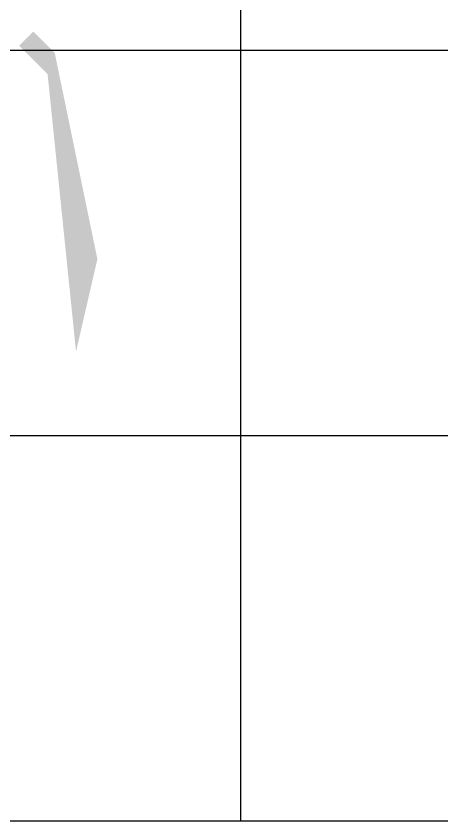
# Model space of a CAD drawing. Extents: x 5693218 to 11495510, y -728562 to -461276.
# Drawn here: x 5862638 to 5863356, y -501776 to -500419 of the extents above; entities that cross this region are included whole.
import ezdxf

# ---------------------------------------------------------------- set-up
doc = ezdxf.new("R2010")
doc.units = 0
doc.header["$LTSCALE"] = 1000
doc.header["$MEASUREMENT"] = 0
doc.layers.get('0').update_dxf_attribs({"linetype": 'CONTINUOUS'})

msp = doc.modelspace()

# ---------------------------------------------------------------- hatches: boundary and pattern name
h = msp.add_hatch(color=0)
h.dxf.hatch_style = 1
h.paths.add_polyline_path([(5862498.8, -500468.8), (5862486.8, -500456.8), (5862390.8, -500468.8), (5862498.8, -500492.8), (5862510.8, -500516.8), (5862486.8, -500528.8), (5862522.8, -500540.8), (5862546.8, -500504.8)])
h.paths.add_polyline_path([(5862678.8, -500456.8), (5862666.8, -500444.8), (5862642.8, -500468.8), (5862690.8, -500516.8), (5862738.8, -500984.8), (5862774.8, -500828.8), (5862702.8, -500480.8)])
h = msp.add_hatch(color=0)
h.dxf.hatch_style = 1
h.paths.add_polyline_path([(5862498.8, -500468.8), (5862486.8, -500456.8), (5862390.8, -500468.8), (5862498.8, -500492.8), (5862510.8, -500516.8), (5862486.8, -500528.8), (5862522.8, -500540.8), (5862546.8, -500504.8)])
h.paths.add_polyline_path([(5862678.8, -500456.8), (5862666.8, -500444.8), (5862642.8, -500468.8), (5862690.8, -500516.8), (5862738.8, -500984.8), (5862774.8, -500828.8), (5862702.8, -500480.8)])

# ---------------------------------------------------------------- linework, layer by layer
for p, q in [((5863017, -501776.5), (5863017, -498526.5)), ((5863017, -501776.5), (5863017, -498526.5)), ((5859517, -500476.5), (5865017, -500476.5)), ((5859517, -501126.5), (5877517, -501126.5)), ((5859517, -501776.5), (5877517, -501776.5))]:
    msp.add_line(p, q)

doc.saveas('drawing.dxf')
